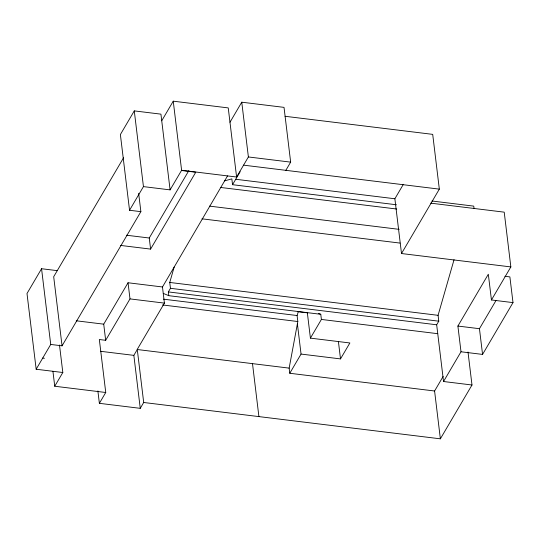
<?xml version="1.0" encoding="UTF-8"?>
<svg xmlns="http://www.w3.org/2000/svg" width="540" height="540" viewBox="0 0 540 540"><rect width="100%" height="100%" fill="white"/><g stroke="black" fill="none" stroke-linecap="round" stroke-linejoin="round"><path stroke-width="0.81" d="M443.131 376.454L434.585 391.001L289.778 373.268L289.15 368.125L297.817 321.523L297.088 315.529L298.337 311.56M289.778 373.268L301.05 354.071L340.511 358.904L349.873 342.968L310.412 338.135L321.394 319.437L320.774 314.294L168.791 295.677L168.338 291.917L170.458 288.313L169.749 282.454L174.163 267.077L227.556 175.885M467.998 352.019L471.994 385L443.536 381.517L436.671 324.783L438.784 321.179L438.075 315.32L454.046 259.713M57.389 270.662L41.56 268.724L27 293.51L36.166 369.238L62.816 372.506L59.495 345.026M129.546 210.269L143.444 186.611L170.093 189.878L160.934 114.149L134.278 110.889L120.38 134.548L129.546 210.269L140.873 211.66L138.659 193.34M123.566 157.781L53.69 276.73L62.053 345.836L50.726 344.446L36.166 369.238M161.73 120.771L173.246 101.176L228.238 107.906L236.601 177.019L181.609 170.282L170.093 189.878M62.053 345.836L140.873 211.66M174.163 267.077L162.472 286.976L128.041 282.757L129.998 298.897L105.671 340.301L99.333 339.525L105.746 392.492L54.742 386.242L62.816 372.506M120.535 245.423L150.599 249.102L149.256 238.005L188.879 170.559M105.671 340.301L103.721 324.162L128.041 282.757M150.599 249.102L195.757 172.233L181.562 170.492M229.979 122.249L241.758 102.195L284.026 107.372L290.655 162.135L285.842 170.33M140.258 408.335L133.846 355.367L137.281 349.522L143.694 402.489L140.258 408.335L99.374 403.326L105.746 392.492M236.601 177.019L248.387 156.958L241.758 102.195M396.482 204.775L232.544 184.694L240.151 171.74M162.472 286.976L164.423 303.115L137.174 349.508L289.15 368.125M430.765 203.162L504.218 212.159L510.847 266.922L401.504 253.53L394.875 198.767L403.373 184.295M401.504 253.53L439.331 189.128L432.702 134.365L285.053 116.282M443.536 381.517L461.005 351.776L457.893 326.059L488.322 274.246L491.44 299.97L513 302.609L509.888 276.892L504.913 276.278M491.44 299.97L510.847 266.922M461.005 351.776L482.564 354.416L479.452 328.698L495.936 300.638M482.564 354.416L513 302.609M143.694 402.489L440.37 438.824L471.994 385M224.633 180.859L231.842 178.882L232.544 184.694M248.387 156.958L290.655 162.135M243.574 165.152L439.331 189.128M431.966 201.001L473.749 206.125L474.053 208.629M235.73 179.273L394.875 198.767M220.415 187.434L396.718 209.027M209.486 206.118L399.168 229.351M201.974 218.822L400.005 243.081M126.455 235.224L149.256 238.005M169.749 282.454L438.075 315.32M170.458 288.313L438.784 321.179M457.893 326.059L479.452 328.698M168.338 291.917L436.671 324.783M297.533 311.627L307.402 312.836M163.478 299.167L297.088 315.529M321.394 319.437L437.744 333.693M129.998 298.897L164.423 303.115M162.533 304.952L297.817 321.523M76.295 320.8L103.721 324.162M100.474 351.284L133.846 355.367M42.593 358.088L44.395 358.304M318.445 313.335L320.774 314.294M163.249 293.389L168.791 295.677M434.585 391.001L440.37 438.824M338.384 341.348L340.511 358.904M307.328 312.64L310.412 338.135M297.392 323.811L301.05 354.071M252.497 363.629L258.91 416.603M173.246 101.176L181.609 170.282M134.278 110.889L143.444 186.611M97.875 390.913L99.374 403.326M41.56 268.724L50.726 344.446M52.927 371.257L54.742 386.242"/></g></svg>
